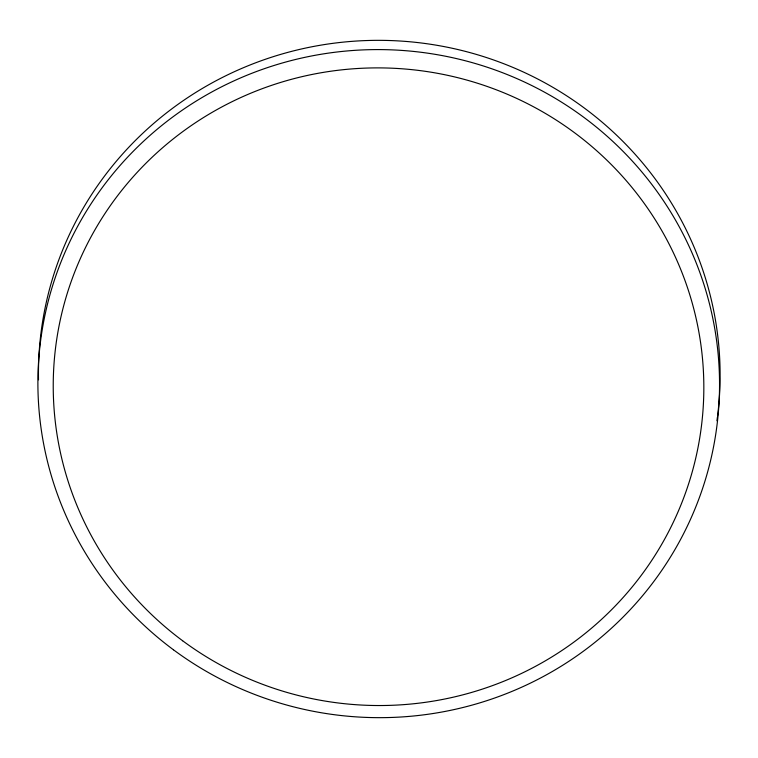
<?xml version="1.0" encoding="UTF-8"?>
<svg xmlns="http://www.w3.org/2000/svg" width="758" height="758" viewBox="0 0 758 758"><rect width="100%" height="100%" fill="white"/><g stroke="black" fill="none" stroke-linecap="round" stroke-linejoin="round"><path stroke-width="1.14" d="M717.4 417.241A340.854 334.013 3.5 0 1 716.926 420.756M38.516 379.824A340.854 334.013 3.5 0 1 396.984 40.837A340.854 334.013 3.5 0 1 717.551 416.076M173.459 649.795A340.854 334.013 3.5 0 0 716.983 425.323A340.854 334.013 3.5 0 0 245.706 75.753A340.854 334.013 3.5 0 0 173.459 649.795M182.621 640.756A325.324 318.796 3.5 0 0 701.387 426.508A325.324 318.796 3.5 0 0 251.58 92.864A325.324 318.796 3.5 0 0 182.621 640.756"/></g></svg>
